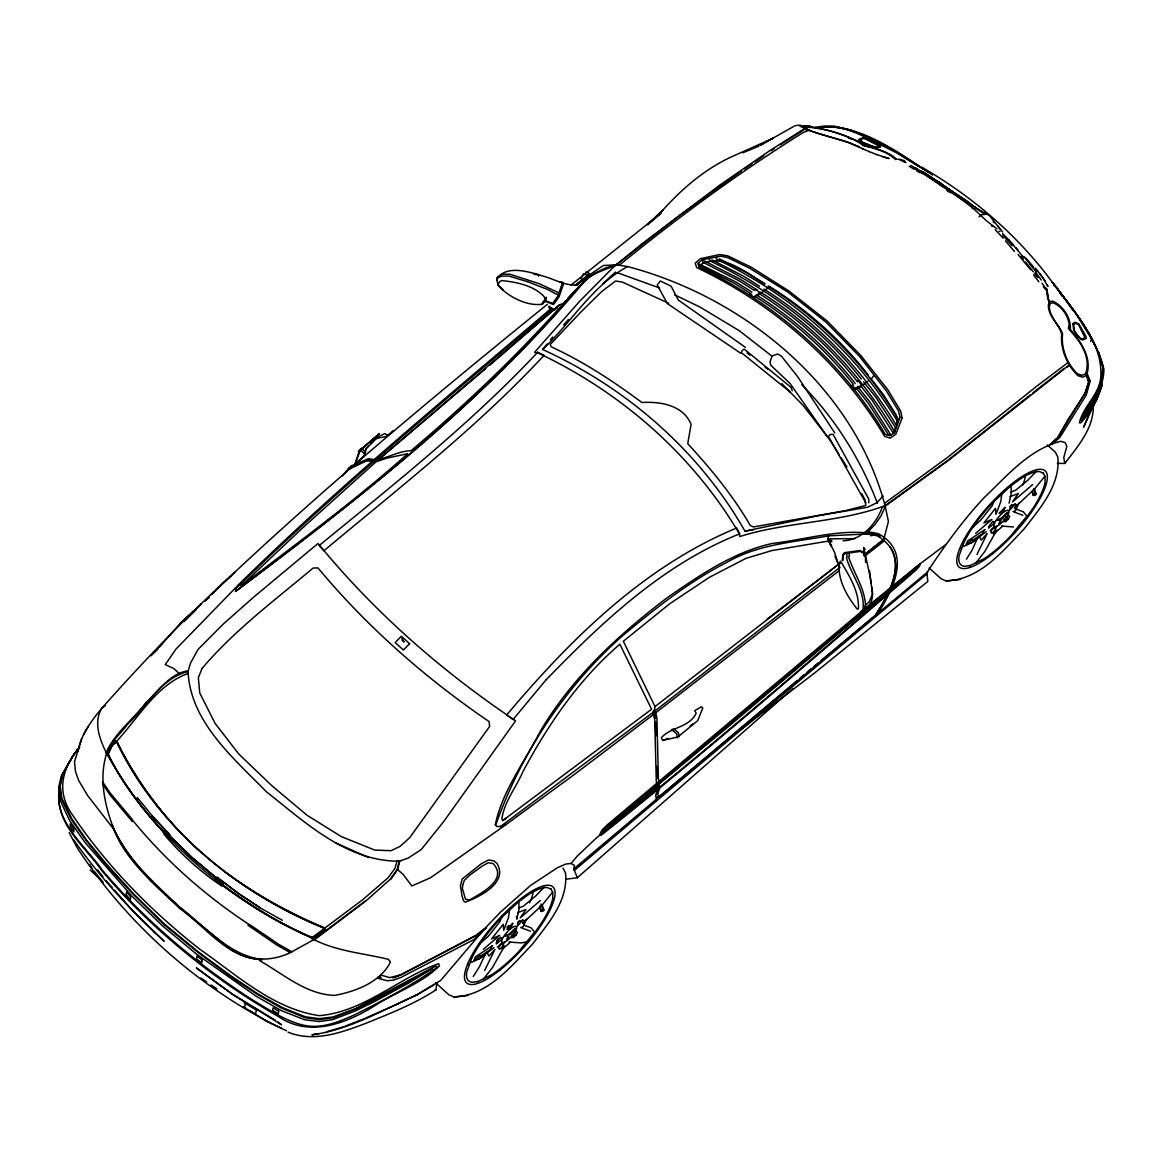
<?xml version="1.0" encoding="UTF-8"?>
<svg xmlns="http://www.w3.org/2000/svg" width="1162" height="1162" viewBox="0 0 1162 1162"><rect width="100%" height="100%" fill="white"/><g stroke="black" fill="none" stroke-linecap="round" stroke-linejoin="round"><path stroke-width="1.5" d="M288.132 1032.205C313.696 1042.532 340.597 1032.844 364.883 1023.693C389.255 1013.86 413.948 1004.244 436.055 989.821L436.723 982.907M838.906 570.905L654.453 713.788L574.754 774.168L506.269 824.424L500.473 826.531L496.9 826.516L495.332 824.657C502.216 791.031 524.599 761.996 540.054 731.682C571.689 677.867 617.981 635.149 667.235 597.675C699.713 575.248 733.266 552.037 772.469 543.424C807.082 539.56 842.726 527.403 877.571 534.491L880.041 536.437M514.781 931.125L513.328 937.502L511.164 937.603L516.204 931.256L517.395 932.389L516.088 935.178L513.328 937.502L511.527 935.207M1101.242 383.039C1099.818 398.101 1090.857 411.827 1080.834 422.837L1079.425 422.881C1082.723 406.976 1098.729 395.312 1100.661 378.246C1103.944 341.105 1072.686 311.736 1053.469 283.078L1052.06 282.613M497.104 280.318L497.278 277.907C507.663 265.473 526.139 271.443 539.502 274.74L538.413 276.106M842.944 560.316L843.307 555.436L844.89 553.591L860.388 551.384L863.962 553.591L865.429 556.569L865.574 562.35M1101.765 383.068C1099.557 396.721 1091.902 409.518 1082.461 419.54L1081.052 419.206L1097.654 391.129L1101.663 379.974L1102.854 367.424L1098.773 352.435M1102.157 377.766L1102.418 374.237M1057.333 463.391L1064.799 463.42L1063.796 457.552L1066.803 446.498L1065.22 442.606L1060.645 441.313C1029.067 449.345 1006.582 476.333 983.851 497.961C962.441 520.939 944.009 546.46 926.884 572.663L927.813 581.436L814.547 673.03L741.443 729.039M1093.239 404.26C1094.473 427.645 1078.075 446.034 1064.799 463.42M1069.287 325.912L1068.982 329.398C1080.05 340.989 1091.51 356.85 1085.555 373.873L1081.778 375.326L1077.319 373.714C1066.847 363.488 1060.921 348.28 1062.576 333.712C1058.872 324.329 1049.576 317.284 1049.315 306.39L1050.375 303.34L1053.295 302.788C1062.213 306.71 1068.633 316.238 1069.287 325.912L1068.168 328.294M842.247 560.723L842.9 554.521L844.396 552.676L860.2 550.497L863.86 552.662L865.24 555.581M549.118 305.998L549.016 306.899L554.143 310.109M566.838 879.097L577.34 877.746L573.81 869.002L574.391 865.37L571.065 863.468L565.807 864.049L557.208 867.825L530.584 885.459L500.735 911.879L484.815 928.525L440.645 980.496L415.778 995.442L433.746 984.969M546.445 297.269L546.096 299.622L542.494 304.183M755.271 289.89L755.387 289.149L759.948 292.868L754.254 297.24L749.519 294.306M857.992 380.904L858.122 380.148L861.347 385.13L855.522 389.488L852.225 385.188M549.452 306.841L549.234 308.119L552.516 309.441M534.418 933.115L541.71 922.686A61.63 17.909 -48.1 0 0 552.792 898.095L552.749 892.46L551.18 889.366L547.447 887.579A61.63 17.909 -48.1 0 0 527.722 895.132L518.02 902.337L501.142 917.893A61.63 17.909 -48.1 0 0 477.872 947.146L472.237 956.936L466.775 971.722A61.63 17.909 -48.1 0 0 472.121 982.253L477.814 981.57L491.846 974.686A61.63 17.909 -48.1 0 0 518.426 951.939L534.607 932.098M1026.7 517.148L1033.991 506.719A61.63 17.909 -48.1 0 0 1045.074 482.128L1045.045 476.493L1043.461 473.399L1039.743 471.612A61.63 17.909 -48.1 0 0 1020.018 479.165L1010.301 486.37L993.437 501.926A61.63 17.909 -48.1 0 0 970.154 531.179L964.533 540.969L959.071 555.756A61.63 17.909 -48.1 0 0 964.416 566.272L970.096 565.603L984.127 558.719A61.63 17.909 -48.1 0 0 1010.708 535.958L1026.903 516.131L1023.33 511.832L1014.411 508.39M831.687 541.681L828.811 540.998L771.844 550.585L746.077 558.312L709.459 577.267L669.835 603.659L623.34 641.25L655.005 706.598L653.974 711.696L655.353 718.348M656.472 794.517L658.36 786.572L595.772 838.514L577.107 856.263L571.065 863.468M390.781 879.271L397.796 869.263L399.757 860.897L397.041 860.911L395.08 868.13L388.253 877.63L362.747 899.693L311.184 938.271L314.365 939.855L365.798 901.058L390.272 879.256L397.259 869.336L399.22 861.173L407.978 858.195L421.167 849.625L443.753 821.519L515.55 720.89L513.226 719.191C441.211 670.59 374.934 612.65 319.71 545.443L317.981 543.511L253.853 596.977L223.525 623.791L198.106 649.355L190.568 662.994L188.026 671.563C160.821 678.216 146.47 706.554 127.254 724.652C120.383 734.224 110.143 741.806 106.599 753.441C98.726 778.584 104.725 805.455 113.891 829.407C137.77 877.92 183.799 910.688 224.527 944.27C243.192 961.555 269.816 963.225 291.909 951.823L278.589 944.285L249.481 924.458L247.956 925.242L276.876 945.026L289.977 952.506M1086.528 375.428C1092.469 358.216 1081.081 341.759 1070.347 329.601C1071.204 317.88 1063.215 305.955 1052.699 301.118L1049.504 301.713L1048.356 305.054C1048.153 316.674 1059.178 323.937 1061.647 334.22C1060.383 349.355 1067.036 365.391 1078.06 375.762L1082.679 377.171L1086.528 375.428L1088.794 382.545L1084.814 393.482L1058.262 437.144M839.748 563.25L840.3 561.101M864.179 554.942L883.759 539.357L888.436 521.462L885.095 505.702L948.395 459.949L1030.244 394.949M59.843 788.49C52.61 821.955 85.378 846.662 102.358 871.326C151.917 929.644 212.167 978.506 278.488 1016.576C308.685 1037.419 345.187 1023.896 373.394 1006.597C394.673 992.421 421.269 984.069 439.497 965.825L438.582 963.647C397.985 978.346 363.575 1011.957 319.26 1015.646C273.143 1008.965 236.656 974.86 199.661 949.122C151.496 911.298 107.659 866.997 73.308 816.131C55.805 792.731 61.513 768.358 79.582 747.457M59.843 786.659C52.058 820.285 85.087 845.355 102.227 870.047C145.642 921.001 197.264 964.504 253.548 1000.584C269.54 1009.894 285.111 1020.846 303.398 1025.16C321.206 1029.285 338.273 1022.052 354.236 1014.978C382.429 1000.787 410.811 986.247 436.476 967.801L436.796 966.188L434.196 966.828L355.485 1008.631L332.898 1017.026L319.23 1018.653L305.403 1016.837L282.206 1007.527L258.066 994.018L231.34 976.138L198.121 951.736L164.162 923.819L133.18 893.447L106.192 863.773L86.496 839.981L71.652 818.498L61.833 798.149L60.264 786.151L62.675 774.415L73.322 755.3L79.539 747.093M364.476 453.514L365.783 448.721L368.223 446.223M78.043 751.669C80.701 734.747 91.377 720.963 101.907 708.108C144.059 660.771 187.837 614.872 234.753 572.227C335.019 478.453 440.616 390.679 547.317 304.357M81.645 738.654L74.513 761.749L75.486 771.568L78.58 780.312L87.557 795.462L113.891 829.407M657.096 798.323L657.314 796.885M894.115 431.61L895.089 428.342M896.062 425.074L897.529 420.179L896.091 414.849L883.381 394.615L870.338 377.781M359.276 451.074L379.408 433.673L359.276 451.074L354.962 464.146L360.075 459.905M870.585 535.755L877.571 534.491L862.073 534.186L828.724 535.842L827.722 538.863L834.606 552.4L838.368 564.442L766.92 619.346M1009.11 503.233L1011.332 492.746L1011.042 484.903L1010.301 486.37M557.266 307.828L554.652 309.717L551.558 308.119C445.729 398.363 338.04 486.675 238.907 584.37L235.654 588.785L235.537 591.429C362.195 496.711 487.996 398.116 589.279 275.641L586.984 278.052M508.869 936.601L506.661 940.465L508.012 935.846L504.947 935.86L509.363 933.885L515.449 928.264L509.464 935.032M489.841 365.115L559.183 305.112L564.688 302.701L565.458 300.755M1090.581 341.468L1091.51 339.115L1094.284 344.33M110.608 748.575L107.775 755.649L106.178 752.947C114.297 733.222 132.831 719.932 145.41 703.184C158.555 691.434 169.187 673.597 188.041 670.808C189.958 721.631 233.199 757.769 266.258 791.627C305.04 822.304 346.799 861.536 399.22 861.173M107.616 754.094L112.845 744.087L115.43 741.312L116.854 741.516C158.206 828.216 236.554 892.256 324.488 928.089L324.764 929.411L312.97 938.46C281.001 924.85 250.411 906.215 222.508 885.241L219.894 881.13L192.253 857.977L166.805 833.532L163.392 831.44C141.648 808.084 121.676 781.794 107.703 753.223L112.758 744.159L115.285 741.501L116.854 741.516C137.377 782.651 165.338 820.082 199.457 850.976M1088.097 416.533L1083.565 427.267L1093.907 404.681M502.521 915.671L499.834 921.8L488.505 936.035L478.962 944.575M994.803 499.704L992.116 505.833L980.801 520.068L972.449 527.548M526.517 919.186L523.045 926.855L520.75 927.567L530.482 931.241M1018.798 503.204L1015.341 510.888L1013.032 511.6L1022.763 515.274M485.338 953.973L479.601 966.45L473.239 976.603M977.62 538.006L971.882 550.483L966.435 559.183M1008.369 519.211L1009.676 516.422L1008.5 515.289L1003.445 521.636L1005.624 521.535L1008.369 519.211L1005.885 517.264L1005.624 521.535L1003.823 519.24M863.715 551.79L865.065 548.914M996.822 529.988L984.853 551.456L975.804 563.033M518.02 902.337L518.76 900.87L519.036 908.713L516.814 919.2L516.48 916.237M656.893 800.603L875.988 616.383C891.791 592.228 913.782 552.458 878.036 533.561L866.097 531.441L864.412 533.3L877.223 535.842C910.848 555.48 890.731 591.836 875.175 615.671L658.723 797.321L657.808 793.937L659.696 787.981L658.389 778.38L656.893 717.825L655.019 710.2L652.841 712.059L654.714 719.699L656.269 780.573L657.518 789.855L655.629 795.796L656.893 800.603L574.391 870.382L574.13 868.61L656.545 799.107M484.685 970.444L494.91 949.485L488.926 956.094L486.922 952.143M976.981 554.477L987.206 533.503L981.207 540.112L979.203 536.176M580.913 278.648L583.702 273.651L587.493 275.379L583.818 281.364L586.127 280.086L589.933 274.9L588.989 273.186L585.75 271.995M83.504 734.674L88.515 726.235M872.168 378.028L873.592 375.82M896.57 426.396L895.815 427.921L875.93 397.404L863.526 381.79M524.643 920.406L522.653 923.311L542.422 904.762L552.633 892.14M1016.924 504.439L1014.949 507.344L1034.703 488.795L1044.914 476.173M79.481 746.89L72.465 756.477L61.31 776.027L58.594 787.662L60.133 800.197L69.531 820.459L85.117 842.624L131.596 895.829L162.869 926.172L196.727 954.307L256.323 996.328L281.393 1010.664L304.676 1019.742L319.085 1021.543L332.652 1019.64L355.703 1010.78L375.326 1001.165L409.518 982.573L432.584 968.44L375.355 999.393L355.47 1009.168L332.869 1017.781L319.23 1019.64L305.141 1017.709L281.814 1008.253L257.005 994.106L231.006 976.821L197.86 952.274L163.857 924.4L132.86 893.927L105.698 864.31L86.642 841.157L71.187 819.152L61.281 798.759L59.596 786.529L62.211 774.793L73.104 755.649L79.263 747.355M499.936 945.127L501.621 942.861M993.917 526.894L990.213 530.656M159.238 647.263L180.241 623.355L200.997 604.342L180.241 623.355M512.224 934.974L514.156 932.563M1004.505 519.007L1006.437 516.582M153.442 652.681L161.518 644.256M342.325 476.071L348.949 467.865L366.161 460.631L373.917 461.634L376.096 459.774L368.339 458.772L351.127 465.991L345.608 472.847M349.108 469.187L367.817 460.196C382.69 461.619 396.068 450.958 411.101 450.711C465.163 404.884 516.741 356.095 563.817 303.079L582.569 283.252M753.383 529.741L744.958 531.15C699.321 450.871 626.405 387.614 542.625 349.501L547.113 343.952M550.468 339.798L552.72 337.024M151.06 655.789L158.061 648.948M113.106 745.031C136.884 720.861 155.083 685.275 188.186 673.394M517.758 922.628L519.632 920.377M1010.039 506.647L1011.928 504.41M658.622 214.883C678.913 191.498 702.734 170.189 731.014 157.073L773.093 138.191L760.108 145.424L795.258 125.583L800.502 125.162M659.682 213.721L663.139 209.726L647.626 224.251M564.688 302.701L580.128 285.256M542.102 904.646L543.903 910.122L542.857 911.298L541.027 911.386L539.676 907.29M1033.352 489.87L1034.398 488.679L1036.199 494.14L1035.153 495.332L1033.323 495.419L1031.972 491.323M587.042 278.183L589.279 275.641M563.628 324.866L568.479 319.463M542.625 349.501C571.225 322.571 592.402 285.344 627.611 266.577C744.276 297.254 853.779 386.815 885.197 506.124L948.613 460.239L1063.942 369.167M883.091 495.942L877.019 502.652L867.578 507.228L817.554 515.87L744.958 531.15M566.867 300.74C470.349 412.365 352.652 502.71 235.537 591.429M496.508 940.784L498.513 938.649M502.115 948.541L504.54 945.955L492.557 967.438L483.523 979M567.71 298.373L585.503 280.463M164.002 831.208L163.464 832.224L164.002 831.208L166.674 832.907L192.369 857.614L220.243 880.999L222.843 884.021L221.869 886.112C200.256 871.689 180.444 853.765 163.711 833.895L164.22 831.876L166.805 833.532L192.166 858.093L219.85 881.159L223.089 885.037C250.919 905.837 281.306 924.937 313.377 937.894L321.613 931.677L324.619 927.886C288.873 912.867 254.681 893.956 223.496 870.846M544.165 887.231L535.522 896.163L523.307 906.244L518.499 908.088M1036.446 471.264L1027.818 480.197L1015.588 490.277L1010.795 492.107M495.332 824.657L496.203 823.771C521.23 752.961 565.952 685.798 622.382 635.934C655.194 608.627 688.819 581.625 727.078 562.263C757.944 544.281 794.343 542.044 828.724 535.842M370.663 443.71L375.529 438.699L386.394 436.433L393.773 430.623L387.977 435.314L384.724 433.6L377.766 437.086L366.175 448.721L364.084 455.794L354.962 464.146L360.656 449.679L379.408 433.673M559.183 305.112L379.233 459.005L485.687 368.644M238.907 584.37L175.985 649.064L165.251 664.591L173.951 668.629L179.485 673.829M867.288 532.356L874.87 524.716L880.985 515.943L885.909 505.267L882.205 507.315C876.235 524.12 861.899 540.069 843.031 540.795M241.231 585.837L302.585 527.926L376.009 461.808L386.902 458.118L407.717 453.717C354.875 500.866 297.399 543.032 241.231 585.837L244.281 582.874M184.032 621.641L196.407 609.425M1051.537 443.681L1056.505 438.829M970.502 205.877L971.083 205.311L963.647 199.312L910.819 165.324M115.43 741.312L116.854 741.516L112.758 744.159L107.775 753.877C121.545 782.462 141.851 808.781 163.464 832.224M358.39 451.437L360.205 449.709L364.897 454.197L365.638 452.134L361.614 448.271L359.639 449.883M234.753 572.227L211.034 594.741L231.63 575.205M235.654 588.785L240.636 584.123C339.812 486.936 447.007 398.61 552.734 308.758M540.286 900.565L520.227 917.893L525.994 909.483L517.773 912.635M1032.582 484.598L1012.509 501.926L1018.275 493.516L1010.054 496.668M602.86 283.659L615.497 272.068M493.995 947.669L478.933 959.115M986.277 531.688L971.214 543.148M792.992 688.412L577.34 877.746M647.786 224.818L660.917 213.343L570.978 285.097M259.329 959.986L260.215 960.989C283.789 974.366 306.39 994.599 334.758 995.398C355.688 991.462 380.482 982.195 390.447 962.005L388.326 959.318C363.459 953.203 337.212 951.446 313.929 939.579L291.749 951.838M502.478 949.005L510.452 942.179M993.437 534.171L1002.733 526.197M979.116 216.771L981.57 214.679L985.725 214.345M891.283 588.48L900.608 580.521M903.281 578.24L920.609 563.454L945.824 544.499M506.995 927.174L509.058 925.417M205.064 600.885L209.131 597.428L205.064 600.87M658.476 797.147L797.234 680.467M863.976 609.382L607 825.064L601.887 830.147L600.042 833.982L601.175 835.275C708.471 749.882 811.962 659.696 915.874 570.208L918.793 567.114L920.362 564.558L919.752 563.962L866.75 607.058M800.008 678.143L804.177 674.657M806.951 672.319L811.12 668.833M813.894 666.509L817.99 663.095M820.721 660.815L875.306 615.337C887.361 596.6 904.297 568.262 890.092 546.736M877.339 613.827L927.668 571.893L926.855 573.999L875.988 616.383M575.713 285.256L588.146 275.031L575.451 285.024M577.049 284.966L587.972 276.135L576.846 285.126C561.769 285.707 548.856 275.438 533.997 274.377M863.918 555.741L883.178 540.156L884.238 540.867L864.499 556.409M116.461 741.879C158.235 828.317 236.176 892.242 324.038 928.235L324.764 929.411L313.115 938.242C228.536 900.913 153.892 837.541 108.327 756.331M1033.018 392.727L1063.666 368.833L1069.694 365.667L1068.168 362.442L1036.199 386.626L947.611 457.349L884.747 503.146M864.499 554.695L883.759 539.357M703.097 260.288L702.516 262.002L739.148 280.797L754.123 290.369M655.005 706.598L838.368 564.442L834.955 556.075M838.979 568.145L653.974 711.696L500.473 826.531M698.754 266.418L702.371 263.614C725.698 253.897 745.583 273.041 764.669 283.528M365.202 901.087L313.929 939.579M975.644 533.343L991.956 519.399L983.894 522.958L995.529 508.331L995.965 514.359L1000.714 501.824L1002.036 492.615L1003.576 492.122M483.363 949.31L499.66 935.381L491.613 938.925L503.248 924.298L503.683 930.326L508.433 917.791L509.755 908.582L511.295 908.088M484.815 928.525L475.912 935.294L397.419 976.588M895.103 159.63L896.091 158.874C886.432 149.462 871.5 149.186 860.534 142.461C842.61 134.182 822.914 127.428 803.174 126.121M758.205 295.351L769.389 286.898M859.604 387.527L867.97 381.194M105.568 705.45L101.907 708.108C93.004 722.299 99.917 739.86 106.599 753.441M690.141 725.858L693.06 723.795M502.725 820.604L651.591 709.241L619.883 644.198C578.894 679.378 548.057 724.551 522.784 771.902C516.088 787.516 504.308 801.606 501.882 818.774L502.725 820.604L506.298 818.106M506.269 824.424L430.637 877.688L411.827 885.967L403.243 874.492L397.259 869.336M741.443 171.017L677.649 216.873L612.708 267.826L579.562 301.394L534.535 352.318L537.977 352.972C620.871 391.986 692.639 454.662 739.352 533.765L739.744 536.553C787.037 521.607 838.819 522.856 885.095 505.702M744.435 168.984L751.887 163.886M754.864 161.852L763.797 155.737M771.248 150.639L774.27 148.692M780.312 144.771L803.363 130.202M1066.701 366.64L1069.374 365.318M318.882 1033.599L311.924 1034.805C349.689 1029.91 383.518 1009.473 417.986 994.352L396.547 1004.52M1033.323 495.419L1033.236 494.286L1036.199 494.14M541.027 911.386L540.94 910.253L543.903 910.122M365.928 1017.927L398.406 1003.677M742.779 152.788L758.801 146.238M861.071 610.951L862.8 610.253C865.922 591.56 851.107 575.088 846.459 557.716L847.214 556.671L846.546 553.33L848.667 552.952L849.495 555.697L848.638 557.063C854.143 574.13 866.053 589.875 865.53 608.438L862.582 610.631M709.183 259.199L709.982 258.879M345.187 1026.162L364.302 1018.638M953.406 580.23C983.401 575.626 1004.491 549.277 1024.434 528.579C1040.251 507.91 1060.615 484.961 1057.827 457.073L1055.314 452.149L1047.311 444.959M497.278 946.899L499.994 945.853M435.503 982.761L448.852 994.759L453.848 996.909C487.401 996.095 510.714 966.784 532.152 944.546C547.956 923.892 568.334 900.928 565.531 873.04L563.033 868.116M716.184 257.862L717.027 257.557M662.674 740.426L677.795 737.042L697.723 720.643L702.792 708.065L701.34 706.757L694.673 710.679L696.183 713.221C689.168 727.702 671.142 726.816 661.367 737.667L662.674 740.426L668.31 738.407M889.598 435.024L891.08 435.256L869.801 401.863L857.411 386.263M960.451 548.493L961.264 548.203M468.155 964.46L468.983 964.169M1019.016 526.037L1019.858 525.761M527.563 941.728L521.186 942.919L509.13 942.033M435.125 990.097L436.055 989.821M327.263 1031.565L343.589 1026.787M974.874 208.55L976.065 208.288L966.493 200.735L915.583 167.909M814.998 127.312C857.077 120.906 899.504 153.239 932.563 175.055M805.164 129.461L847.824 142.243L863.09 148.925M392.741 977.765L395.981 977.329M543.264 301.771L546.125 301.466L553.068 304.473L554.143 303.761L559.125 296.557L563.468 284.08L562.713 282.279L560.883 282.322M999 231.47L1000.09 231.354M929.121 567.986L941.147 578.792L946.144 580.942L953.29 580.23M946.144 580.942L960.102 579.562M453.848 996.909L467.821 995.529M544.412 300.667L552.778 303.267L557.949 295.99L562.19 283.673L561.391 281.945L559.547 281.945M822.478 127.224C840.736 124.595 857.89 133.441 873.795 141.314M901.901 160.676L903.702 160.588L905.416 162.491M819.399 126.789C859.72 124.29 895.742 152.498 928.612 172.339M819.53 126.673L833.996 126.033L851.281 130.231M854.869 538.602L827.722 538.863L831.832 540.955M969.123 565.589L970.096 565.603M476.841 981.556L477.814 981.57M222.843 884.021L222.639 885.299M900.027 160.24L904.094 160.487L905.924 162.506M895.887 159.223L900.579 159.397L904.806 162.404M803.755 125.627L812.238 126.818L805.745 125.554M1013.482 526.952L1001.412 526.052M808.955 126.208L799.863 125.99L806.472 129.272M377.81 977.257L381.165 977.649M862.712 145.526C873.693 147.879 885.459 150.929 894.115 158.381M627.611 266.577L616.819 264.834L603.354 265.502L589.337 275.031L588.393 274.508M1053.803 285.576L1055.067 285.867C1074.792 311.053 1095.737 337.706 1103.9 369.124C1103.842 386.525 1093.95 401.805 1083.725 415.081C1092.948 400.759 1103.508 385.755 1103.29 367.947C1096.173 338.389 1076.143 313.885 1058.422 289.861L1056.2 287.246L1076.114 313.813L1091.989 339.653M882.699 156.797L888.988 158.439M888.785 158.511L876.424 154.488M864.194 145.526L870.106 147.08M991.404 225.878L993.249 226.503M617.211 272.678L659.711 288.016M286.52 1030.752C201.999 990.852 128.837 926.303 77.462 848.275L75.908 845.021M868.9 151.467L876.773 154.633M848.391 137.828L851.397 139.106M862.189 148.562L869.234 151.597M336.225 843.133L368.615 857.556M281.814 1028.53L266.098 1021.093L249.467 1010.533M674.454 294.727L700.366 307.247L739.395 330.792L772.193 356.342M523.539 925.054L531.034 927.799L533.721 931.023M324.764 929.411L324.038 928.235M867.389 137.537L896.962 152.266L925.606 170.204M878.443 143.667L897.079 153.064L917.631 165.774M719.22 258.792L748.488 273.607L764.959 284.153M704.477 260.985L740.731 279.519L757.217 290.05M668.687 303.267L622.483 282.163L615.657 280.986L601.872 291.371L580.956 311.968L550.192 344.533L551.296 346.842C583.6 361.745 613.42 381.31 641.903 402.517C660.481 401.384 683.227 405.102 691.085 424.348L687.744 443.666C710.97 468.983 733.019 495.593 750.231 525.442L753.383 526.967L845.965 510.51L865.719 505.485L865.385 501.897M716.228 259.068C790.843 294.494 855.522 351.142 897.95 422.227M711.943 259.852L744.464 276.672L759.454 286.23M709.445 260.608C767.675 288.626 821.273 327.858 861.274 378.957M977.779 209.131L989.341 215.464L1000.409 229.451M217.062 877.484L237.992 893.287L260.433 908.03L282.279 920.26M924.051 173.094L926.956 174.75M549.728 307.044L551.558 308.119M275.292 1020.251L233.562 994.875L196.334 967.902L231.717 993.888L281.553 1024.811L278.038 1022.081M857.629 146.063L859.139 146.964C841.041 137.915 819.951 136.462 802.114 126.629C822.435 128.067 844.919 133.005 862.189 144.625M914.247 168.592L917.108 170.349M919.955 172.092L922.817 173.835M920.319 170.64L941.525 183.683M909.192 166.224L913.695 168.998M916.702 170.843L919.708 172.688M922.018 167.343C974.627 197.787 1021.456 238.428 1056.621 288.191M922.773 171.453L968.992 202.784M769.128 286.288C806.994 309.586 840.983 339.769 868.174 374.977M243.424 1006.699L246.446 1008.616M763.957 289.106C817.83 322.76 862.858 369.908 895.684 424.188M760.209 291.952C815.709 326.58 861.696 375.558 894.798 431.857M758.626 293.245C796.246 316.892 830.017 346.857 857.512 381.79M751.829 292.054L736.839 282.482L699.03 263.934L699.175 265.285L735.255 283.76L751.741 294.276M756.317 294.916C793.937 318.548 827.693 348.484 855.159 383.416M754.734 296.194C792.339 319.84 826.095 349.777 853.576 384.695M1043.186 286.636L1046.802 290.689L1049.097 302.745L1049.736 301.35L1048.211 299.084L1047.006 289.309L1044.304 286.753M767.951 286.07C821.055 319.579 866.315 365.71 898.444 419.7M939.971 184.758L942.832 186.603M924.356 174.358L960.277 198.455L972.1 207.504L972.318 208.753M740.586 353.161L667.351 303.587L657.227 284.951L660.292 281.001L671.142 286.215L678.274 300.028L745.467 347.394M260.433 908.03L238.806 893.607L217.033 877.121M948.715 190.495L953.145 193.473M957.59 196.451L963.516 200.43M963.385 199.82L966.363 201.839M946.957 190.583L949.891 192.572M200.852 977.983L206.691 981.963M211.077 984.94L216.931 988.92M938.736 181.969L971.127 204.861M249.278 924.647C205.108 895.568 164.946 860.2 131.669 819.05M974.7 206.778L983.662 213.532M996.923 228.812L986.611 220.925L972.957 208.129M1044.042 286.956L1046.454 288.757L1047.892 299.302L1049.504 301.713M513.604 933.231L516.088 935.178M747.093 352.972L749.868 355.165M765.119 367.163L767.893 369.342M967.902 201.825L979.13 210.685M790.218 392.059L741.269 352.58L742.373 350.299L744.203 349.123L790.959 387.295L792.266 390.752M994.28 222.726L993.19 221.753M402.052 640.131L404.129 641.99L401.878 638.534M90.128 870.062L99.148 878.167M498.396 285.329L502.986 289.716M153.399 931.212L155.955 933.725M1002.806 235.276L1012.102 245.734M1002.588 233.562L1009.415 240.49M781.765 383.547L803.189 405.494L829.741 439.802L839.284 454.865M1008.965 239.997L1013.685 245.138M801.78 384.753C835.057 418.247 860.592 459.251 877.441 503.306M1057.231 324.823L1059.119 326.812M997.766 225.951L1002.733 231.95M995.253 229.713L1003.184 238.21M170.233 835.1L152.483 816.102L137.203 797.437M151.83 815.927L168.998 834.316M103.229 882.379L94.18 871.239M106.163 880.767L112.031 887.39M114.384 890.048L133.194 911.284L164.132 941.235C130.696 910.456 99.7 876.976 73.555 839.748M1015.893 247.709L1018.115 250.28M1026.002 258.153L1033.672 267.202M1030.244 264.428L1033.526 268.291M1005.435 240.868L1014.441 251.5M1013.83 245.763L1023.78 257.615M1017.999 254.42L1030.636 269.773M1023.954 256.555L1036.228 271.748M850.686 386.423L852.923 389.212M1021.006 256.41L1023.243 259.213M1025.48 262.016L1033.323 271.806M860.897 386.045L872.168 400.236L893.622 433.586M855.828 387.542L868.232 403.141L888.364 434.515M1035.545 268.131L1043.432 278.56L1047.877 286.535L1047.369 285.111M97.666 869.975L102.895 876.729M1033.57 274.929L1038.813 281.756M1034.412 273.23L1037.666 277.515M1041.994 283.223L1044.159 286.07M1039.917 273.84L1045.277 281.451M1034.529 269.642L1036.548 272.344M1059.541 292.708L1062.242 296.354M1066.28 300.943L1072.541 309.499M1036.025 272.794L1041.21 280.042M827.184 436.491L789.971 383.344L770.813 365.289L769.985 361.978L772.105 355.95L777.668 354.018L781.387 356.08L798.018 377.185L834.839 433.005M839.966 567.681L838.136 564.325M841.186 457.872L846.909 466.906M89.605 864.354L92.176 868.45M831.571 545.588L828.811 540.998L830.859 546.024M865.748 502.855L828.477 436.418L830.205 434.472L833.052 434.327L868.726 498.992L868.769 502.768M861.783 493.719L865.211 500.096M69.183 832.66L76.038 845.602M1043.113 472.614L1043.461 473.399M497.844 284.08L496.74 279.359L498.338 277.645L501.49 276.164L509 276.062L528.231 281.959L547.796 289.57L555.392 293.695L558.443 294.654L559.038 292.926L538.848 283.557L509.726 274.174L501.984 274.319L497.075 277.645L497.162 280.144M550.832 888.581L551.18 889.366M964.199 540.17L964.533 540.969M471.917 956.137L472.237 956.936M1033.657 489.391L1035.008 493.501M1032.335 491.555L1033.236 494.286M540.926 904.007L542.727 909.468M539.589 906.157L540.94 910.253M869.641 571.762L869.423 570.949L872.517 594.189L869.031 602.148L865.312 605.3L864.339 610.035C872.546 605.591 873.563 594.973 871.645 586.723M679.16 736.737L678.332 732.626L673.945 728.952L671.578 729.547L676.647 733.818L677.359 737.812M869.684 574.551L863.7 547.476L863.715 550.352M871.137 583.295L869.728 573.563M655.484 721.849L655.978 735.88M656.675 766.252L657.096 778.627M1025.276 476.914A51.375 14.932 -48.1 0 1 1022.575 485.411M977.286 538.834A51.375 14.932 -48.1 0 1 963.705 546.256M532.995 892.881A51.375 14.932 -48.1 0 1 529.654 902.787M484.99 954.815A51.375 14.932 -48.1 0 1 471.423 962.223M460.428 885.676L462.04 896.033L463.565 900.87L465.09 902.162C479.136 897.151 508.36 883.018 497.089 863.555L494.039 860.911L488.534 859.982L481.417 863.656L462.171 879.024L460.428 885.676M1072.86 323.661L1073.659 329.993L1076.942 335.266L1080.66 339.26L1082.679 339.958L1086.194 338.476L1085.962 336.37L1078.888 323.907L1074.865 322.237L1072.86 323.661M245.429 1003.605L244.499 1007.861L255.596 1014.194L256.323 1009.996L244.151 1002.733L245.429 1003.605M860.301 139.774L862.596 142.243L871.456 145.846L876.119 147.08L879.373 146.18L865.472 139.004L863.148 138.51L860.301 139.774M1073.688 324.459L1074.298 330.4L1077.043 334.772L1080.413 338.36L1082.2 338.984L1085.076 337.75L1078.467 324.503L1075.446 323.239L1073.688 324.459M462.621 885.415L462.461 888.785L465.483 899.127L469.666 899.998C481.402 892.881 508.099 879.924 493.196 863.555L488.36 862.727L482.346 865.995L469.521 875.32L464.306 880.476L462.621 885.415M839.284 564.296C837.773 580.826 847.432 596.556 857.164 609.062L858.398 608.786C859.444 591.908 849.32 575.873 841.027 561.9L839.284 564.296M202.072 959.827L201.883 962.833L196.596 959.086L196.901 956.137L202.072 959.827M496.421 942.716L496.334 944.038L500.778 940.319L501.853 937.937L500.343 937.356L496.421 942.716M859.212 139.324L859.139 140.37L861.739 142.054L872.008 146.238L876.787 147.632L880.128 147.4L880.607 146.485L879.663 145.047L865.516 138.438L862.64 137.755L859.212 139.324M988.702 526.749L988.615 528.071L993.06 524.352L994.135 521.956L992.638 521.375L988.702 526.749M130.667 896.657L130.391 899.649L126.179 894.871L126.513 891.995L130.667 896.657M545.123 297.908L544.876 299.956L541.434 304.342C526.357 306.1 507.838 296.571 497.917 285.126L499.428 281.756L501.592 280.608C516.422 281.916 535.609 285.925 545.123 297.908M1096.754 397.651L1091.728 408.036L1086.31 415.72L1080.936 420.295L1096.754 397.651M278.691 1011.143L278.343 1013.729L272.634 1010.359L273.099 1007.832L278.691 1011.143M606.462 827.562L729.111 726.003L917.123 567.1L606.462 827.562M512.762 923.369L511.12 927.305L508.549 929.513L506.85 929.164L512.762 923.369M1005.057 507.387L1003.416 511.338L1000.831 513.531L999.146 513.197L1005.057 507.387M1090.232 380.976L1086.223 395.109L1060.005 437.173L1053.803 442.882L1050.07 444.596L1057.609 437.522L1067.907 419.584L1085.25 393.308L1088.707 381.47L1086.746 375.297L1087.196 373.685L1090.232 380.976M492.47 945.607L489.972 949.833L480.138 956.341L480.037 955.513L473.835 960.509L475.389 956.922L492.47 945.607M984.766 529.625L982.253 533.866L972.42 540.359L972.318 539.546L966.116 544.542L967.67 540.955L984.766 529.625M499.442 945.607L498.6 948.497L499.718 949.194L502.057 947.161L504.25 942.6L499.442 945.607M991.738 529.64L990.895 532.516L991.999 533.227L994.338 531.194L996.531 526.633L991.738 529.64M1000.308 519.879L998.957 524.498L1001.76 519.065L1007.744 512.282L1001.644 517.918L996.909 520.358L1000.308 519.879M899.954 417.303L894.464 432.656L889.889 435.706L885.299 434.414C841.782 361.295 775.65 303.442 698.958 267.1L697.883 263.324L701.964 259.823L720.498 256.177L727.586 257.543L749.563 268.19L787.778 292.025L825.979 322.121L859.633 356.531L886.577 391.202L898.589 411.072L899.954 417.303M1102.302 384.68L1099.121 393.134L1102.302 384.68M902.061 417.957L895.8 434.297L890.092 438.118L884.602 436.287C840.751 362.617 773.965 304.212 696.692 267.58L695.196 263.135L700.236 258.719L720.004 254.493L727.775 255.887L751.277 267.231L789.129 291.139L827.271 321.133L860.795 355.485L887.87 389.866L900.681 411.145L902.061 417.957M201.999 668.513L198.353 677.751L199.762 693.031L214.985 723.214L238.675 753.906L271.588 785.468L306.957 815.201L341.236 836.553L374.658 850.047L391.013 850.715L400.091 846.372L409.663 837.729L489.609 726.482L489.158 721.617C425.626 678.347 367.163 627.044 317.952 567.913L313.13 568.044C275.002 600.071 234.201 630.443 201.999 668.513M522.915 920.043L517.337 926.129L518.15 922.105L522.915 920.043M1015.196 504.061L1009.618 510.162L1010.432 506.138L1015.196 504.061M603.528 830.031L602.526 832.021L603.412 832.341C710.243 748.037 812.79 658.07 915.99 569.293L918.241 566.373L891.269 587.652L603.528 830.031M585.895 279.708L585.372 280.376C594.479 271.908 607.058 269.729 617.429 264.21L604.995 268.161L594.813 273.259L585.895 279.708M545.617 680.322L513.023 719.583L506.69 714.95C570.281 639.492 644.024 566.359 736.548 528.056L739.86 533.779C663.386 563.962 601.974 622.164 545.617 680.322M486.471 927.465L473.907 939.593L400.687 977.562L393.671 980.089L387.251 980.757L377.621 978.215L381.136 975.15L389.648 977.605L401.239 974.7L477.887 934.698L486.471 927.465M537.686 352.26C471.046 423.215 394.368 484.017 319.172 545.544L323.864 550.817C399.089 487.851 477.19 427.311 544.136 355.296L537.686 352.26M409.59 643.661L403.432 650.008L395.153 642.571L401.355 636.268L409.59 643.661M642.208 243.642L616.238 264.645L619.506 265.023C677.925 217.396 738.785 172.673 802.768 132.802L809.246 129.984L805.891 128.837L802.782 129.752L770.348 150.29L720.033 184.918L642.208 243.642M262.292 959.623C228.231 959.246 205.413 926.404 179.616 908.408C154.314 883.381 123.811 859.793 112.118 824.802C125.772 858.5 153.95 882.626 179.674 907.014C205.267 926.71 228.449 955.106 262.292 959.623M131.931 821.069L110.782 795.897L102.881 784.539L102.546 781.808L110.463 793.356L131.669 818.687L131.931 821.069M73.714 828.811L70.156 823.931L70.301 826.937L73.889 831.934L73.714 828.811M992.275 554.071A64.564 18.766 -48.1 0 0 1045.306 470.988A64.564 18.766 -48.1 0 0 968.643 531.746A64.564 18.766 -48.1 0 0 992.275 554.071M997.069 526.095A10.647 3.094 -48.1 0 0 1008.936 512.079A10.647 3.094 -48.1 0 0 998.521 517.148A10.647 3.094 -48.1 0 0 997.069 526.095M499.98 970.038A64.564 18.766 -48.1 0 0 553.025 886.955A64.564 18.766 -48.1 0 0 476.347 947.713A64.564 18.766 -48.1 0 0 499.98 970.038M504.773 942.062A10.647 3.094 -48.1 0 0 516.654 928.046A10.647 3.094 -48.1 0 0 506.24 933.13A10.647 3.094 -48.1 0 0 504.773 942.062"/></g></svg>
